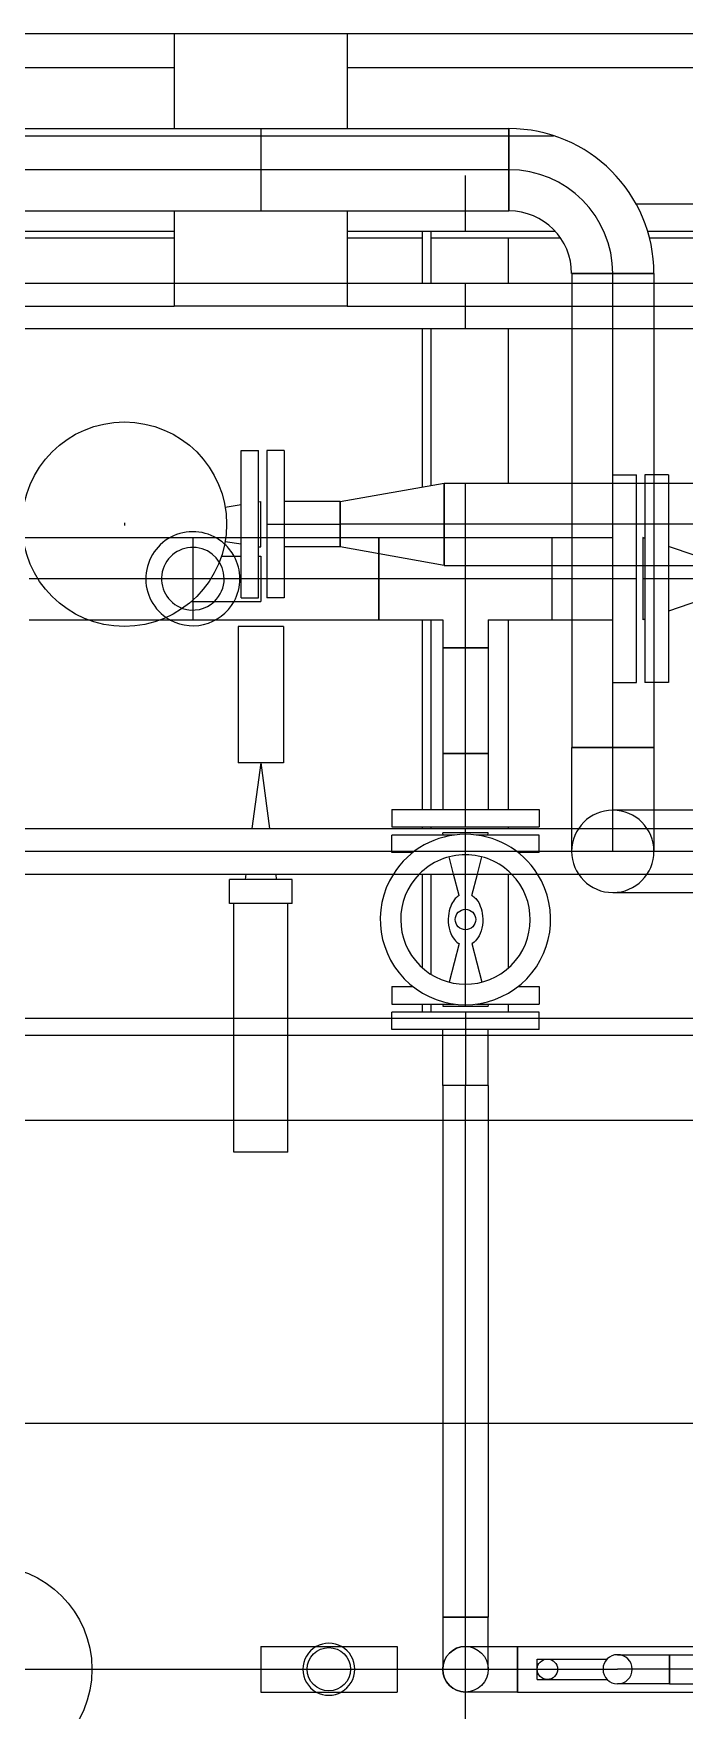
# Model space of a CAD drawing. Header units: inches. Extents: x 295136 to 296247, y 2627183 to 2627409.
# Drawn here: x 295244.836 to 295245.314, y 2627281.902 to 2627283.132 of the extents above; entities that cross this region are included whole.
import ezdxf

# ---------------------------------------------------------------- set-up
doc = ezdxf.new("R2010")
doc.units = ezdxf.units.IN
doc.header["$MEASUREMENT"] = 0
for name, color, linetype in [('EQUIPMENT LAYOUT-EMBED 1_DWG$0$Default', 7, 'Continuous'), ('EQUIPMENT LAYOUT-EMBED 1_DWG$0$DwgTemplate', 7, 'Continuous'), ('Layout', 6, 'Continuous')]:
    doc.layers.add(name, color=color, linetype=linetype)

# ---------------------------------------------------------------- blocks, each defined once
blk = doc.blocks.new('A$C55974CAD')
at = {"layer": 'EQUIPMENT LAYOUT-EMBED 1_DWG$0$Default', "color": 7, "lineweight": 25}
for p, q in [((51.7618, 3.277), (51.7618, 3.323)), ((51.7618, 3.323), (51.7793, 3.323)), ((51.7793, 3.277), (51.7793, 3.323)), ((51.5793, 3.2802), (51.5793, 3.3198)), ((51.5793, 3.3198), (51.6775, 3.3198)), ((51.6775, 3.3198), (51.7618, 3.3198)), ((51.5793, 3.2802), (51.6775, 3.2802)), ((51.6775, 3.2802), (51.7618, 3.2802)), ((51.7618, 3.277), (51.7793, 3.277))]:
    blk.add_line(p, q, dxfattribs=at)
blk.add_circle((51.2, 3.5), 0.0762, dxfattribs=at)
for radius, start, end in [(0.0191, 29.0713, 150.9287), (0.0191, 150.9287, 209.0713), (0.0191, 330.9287, 29.0713), (0.019, 209.0713, 270), (0.0191, 270, 330.9287)]:
    blk.add_arc((51.2, 3.25), radius, start, end, dxfattribs=at)
at = {"layer": 'EQUIPMENT LAYOUT-EMBED 1_DWG$0$DwgTemplate', "color": 9, "lineweight": 25}
for p, q in [((52.325, 5.6955), (52.325, 3.0851)), ((51.3802, 1.3019), (51.3802, 5.091)), ((50.735, 3.1498), (51.2, 3.1498)), ((51.8135, 3.1498), (51.8167, 3.1498)), ((52, 3.1498), (52.0702, 3.1498)), ((52.1833, 3.1498), (52.2167, 3.1498)), ((52.255, 3.1498), (52.2958, 3.1498))]:
    blk.add_line(p, q, dxfattribs=at)
at = {"layer": 'EQUIPMENT LAYOUT-EMBED 1_DWG$0$DwgTemplate', "color": 7, "lineweight": 25}
for p, q in [((52.2698, 5.6335), (52.2698, 3.1179)), ((52.3, 3.1179), (52.3, 5.6335)), ((52.3302, 5.6335), (52.3302, 3.1179)), ((52.0302, 4.1011), (52.0302, 3.3498)), ((51.7833, 4.0183), (51.7833, 3.0668)), ((51.8, 3.0718), (51.8, 4.0183)), ((51.8167, 4.0183), (51.8167, 3.0718)), ((51.665, 2.6187), (51.665, 3.9833)), ((52.1833, 3.0718), (52.1833, 3.75)), ((52.2, 3.75), (52.2, 3.3635)), ((52.2167, 3.3635), (52.2167, 3.75)), ((51.9698, 3.4698), (51.9698, 3.4265)), ((52, 3.4634), (52, 3.4698)), ((52, 3.3498), (52, 3.4634)), ((51.9698, 3.4265), (51.9698, 3.3735)), ((51.9698, 3.3735), (51.9698, 3.3665)), ((51.9698, 3.3665), (51.9698, 3.3498)), ((52.2167, 3.2365), (52.2167, 3.3635)), ((52.0302, 3.3498), (51.9698, 3.3498)), ((52.0302, 3.3498), (51.9698, 3.3498)), ((51.9698, 3.3498), (51.9698, 3.3331)), ((52, 3.3498), (52, 3.3498)), ((52, 3.3498), (52, 3.3498)), ((52, 3.2998), (52, 3.3498)), ((52.0302, 3.3498), (52.0302, 3.3)), ((51.9698, 3.3331), (51.9698, 3.2133)), ((51.5793, 3.2802), (51.5793, 3.3198)), ((51.5793, 3.3198), (51.665, 3.3198)), ((51.665, 3.3198), (51.6775, 3.3198)), ((52, 3.2955), (52, 3.2998)), ((52.0302, 3.3), (52.0302, 3.2955)), ((52.04, 3.2955), (51.986, 3.2955)), ((51.986, 3.2828), (51.986, 3.2955)), ((52, 3.2828), (52, 3.2955)), ((52.0302, 3.2955), (52.0302, 3.2133)), ((52.04, 3.2955), (52.04, 3.2417)), ((52.094, 3.2955), (52.04, 3.2955)), ((52.094, 3.2828), (52.094, 3.2955)), ((51.5793, 3.2802), (51.665, 3.2802)), ((51.665, 3.2802), (51.6775, 3.2802)), ((52.04, 3.2828), (51.986, 3.2828)), ((52, 3.2133), (52, 3.2828)), ((52.0233, 3.2417), (52.0233, 3.2828)), ((52.094, 3.2828), (52.04, 3.2828)), ((52.0567, 3.2417), (52.0567, 3.2828)), ((52.0098, 3.1655), (52.0233, 3.2417)), ((52.04, 3.2417), (52.0233, 3.2417)), ((52.0233, 3.2417), (52.04, 3.2417)), ((52.0567, 3.2417), (52.04, 3.2417)), ((52.04, 3.1655), (52.04, 3.2417)), ((52.04, 3.2417), (52.0567, 3.2417)), ((52.0567, 3.2417), (52.0702, 3.1655)), ((52.2, 3.2365), (52.2, 3.0718)), ((52.2167, 3.0718), (52.2167, 3.2365)), ((51.9698, 3.2133), (52.0183, 3.2133)), ((51.9698, 3.2133), (51.9698, 3.1665)), ((52.0183, 3.2133), (51.9698, 3.2133)), ((52, 3.2133), (52, 3.2132)), ((52, 3.2133), (52, 3.2133)), ((52, 3.0863), (52, 3.2133)), ((52.0183, 3.2133), (52.0302, 3.2133)), ((52.0302, 3.2133), (52.0183, 3.2133)), ((52.0302, 3.2133), (52.0302, 3.0863)), ((51.6693, 3.1498), (51.6693, 3.2037)), ((51.6693, 3.2037), (51.6775, 3.2037)), ((51.6775, 3.2037), (51.682, 3.2037)), ((51.682, 3.1498), (51.682, 3.2037)), ((51.688, 3.2037), (51.688, 3.1578)), ((51.7008, 3.2037), (51.688, 3.2037)), ((51.7008, 3.2037), (51.7008, 3.1883)), ((51.7992, 3.1883), (51.7992, 3.2037)), ((51.7992, 3.2037), (51.812, 3.2037)), ((51.812, 3.1578), (51.812, 3.2037)), ((51.8179, 3.2037), (51.8179, 3.1498)), ((51.8307, 3.2037), (51.8179, 3.2037)), ((51.8307, 3.2037), (51.8307, 3.1498)), ((51.2381, 3.1665), (51.2, 3.1665)), ((51.2381, 3.1665), (51.2381, 3.1498)), ((51.2381, 3.1331), (51.2381, 3.1665)), ((51.6282, 3.1665), (51.2381, 3.1665)), ((51.6282, 3.1498), (51.6282, 3.1665)), ((51.6282, 3.1665), (51.6693, 3.1665)), ((51.6282, 3.1331), (51.6282, 3.1665)), ((51.6865, 3.1665), (51.6865, 3.1331)), ((51.688, 3.1661), (51.6865, 3.1665)), ((51.7323, 3.1544), (51.7041, 3.1618)), ((51.7833, 3.1585), (51.7959, 3.1618)), ((51.812, 3.1661), (51.8135, 3.1665)), ((51.8135, 3.1498), (51.8135, 3.1665)), ((51.8718, 3.1665), (51.8307, 3.1665)), ((51.8718, 3.1331), (51.8718, 3.1665)), ((51.9492, 3.1665), (51.8718, 3.1665)), ((51.8718, 3.1665), (51.8718, 3.1498)), ((51.9492, 3.1331), (51.9492, 3.1665)), ((51.9492, 3.1665), (51.9492, 3.1331)), ((51.9698, 3.1665), (51.9492, 3.1665)), ((52.0098, 3.1655), (52.04, 3.1655)), ((52.0702, 3.1655), (52.0098, 3.1655)), ((52.0098, 3.1655), (52.0098, 3.0718)), ((52.04, 3.1655), (52.0702, 3.1655)), ((52.04, 3.0718), (52.04, 3.1655)), ((52.0702, 3.1655), (52.0702, 3.0718)), ((51.1833, 3.1117), (51.1833, 3.1498)), ((51.2, 3.1498), (51.2381, 3.1498)), ((51.2167, 3.1498), (51.2167, 3.1117)), ((51.2381, 3.1498), (51.2381, 3.1498)), ((51.2381, 3.1498), (51.2381, 3.1498)), ((51.2381, 3.1498), (51.2381, 3.1331)), ((51.2381, 3.1498), (51.6282, 3.1498)), ((51.6775, 3.1498), (51.6282, 3.1498)), ((51.6282, 3.1331), (51.6282, 3.1498)), ((51.6693, 3.0958), (51.6693, 3.1498)), ((51.682, 3.1498), (51.6775, 3.1498)), ((51.682, 3.0958), (51.682, 3.1498)), ((51.6865, 3.1498), (51.7833, 3.1498)), ((51.7677, 3.1544), (51.7833, 3.1585)), ((51.7833, 3.1498), (51.8135, 3.1498)), ((51.8135, 3.1331), (51.8135, 3.1498)), ((51.8179, 3.1498), (51.8718, 3.1498)), ((51.8179, 3.1498), (51.8179, 3.0958)), ((51.8307, 3.1498), (51.8307, 3.0958)), ((51.8718, 3.1498), (51.9492, 3.1498)), ((51.8718, 3.1498), (51.8718, 3.1331)), ((51.9492, 3.1498), (52, 3.1498)), ((51.9492, 3.1498), (51.9492, 3.1498)), ((51.688, 3.1417), (51.688, 3.0958)), ((51.7323, 3.1451), (51.7041, 3.1377)), ((51.7677, 3.1451), (51.7833, 3.141)), ((51.7833, 3.141), (51.7959, 3.1377)), ((51.812, 3.0958), (51.812, 3.1417)), ((51.2, 3.1331), (51.2381, 3.1331)), ((51.6282, 3.1331), (51.2381, 3.1331)), ((51.6282, 3.1331), (51.6693, 3.1331)), ((51.688, 3.1335), (51.6865, 3.1331)), ((51.812, 3.1335), (51.8135, 3.1331)), ((51.8718, 3.1331), (51.8307, 3.1331)), ((51.9492, 3.1331), (51.8718, 3.1331)), ((51.9698, 3.1331), (51.9492, 3.1331)), ((51.9698, 3.1331), (51.9698, 3.0863)), ((52.3, 3.1179), (52.2698, 3.1179)), ((52.2698, 3.1179), (52.3302, 3.1179)), ((52.3302, 3.1179), (52.3, 3.1179)), ((52.3, 3.1179), (52.3, 3.1179)), ((52.3, 3.1179), (52.3, 3.1179)), ((51.2167, 3.1117), (51.1833, 3.1117)), ((51.1833, 3.1117), (51.1833, 2.902)), ((51.1833, 3.1117), (51.2167, 3.1117)), ((51.2167, 3.1117), (51.2167, 2.902)), ((51.7008, 3.1112), (51.7008, 3.0958)), ((51.7992, 3.0958), (51.7992, 3.1112)), ((51.1925, 3.0972), (51.2, 3.0972)), ((51.1925, 3.0972), (51.1925, 3.0458)), ((51.2, 3.0972), (51.2075, 3.0972)), ((51.2075, 3.0972), (51.2075, 3.0458)), ((51.6693, 3.0958), (51.6775, 3.0958)), ((51.6775, 3.0958), (51.682, 3.0958)), ((51.7008, 3.0958), (51.688, 3.0958)), ((51.7992, 3.0958), (51.812, 3.0958)), ((51.8307, 3.0958), (51.8179, 3.0958)), ((51.9698, 3.0863), (52.0098, 3.0863)), ((51.9698, 3.0863), (52, 3.0863)), ((51.9698, 3.0863), (51.9698, 3.0718)), ((52, 3.0863), (52, 3.0863)), ((52, 3.0718), (52, 3.0863)), ((52, 3.0863), (52.0098, 3.0863)), ((52.0098, 3.0863), (52.0302, 3.0863)), ((52.0098, 3.0863), (52.0302, 3.0863)), ((52.0302, 3.0863), (52.0302, 3.0418)), ((51.7833, 3.0668), (51.7833, 2.8385)), ((51.8, 3.0417), (51.8, 3.0718)), ((51.8, 3.0718), (51.8762, 3.0718)), ((51.8167, 3.0718), (51.8167, 2.8385)), ((51.8762, 3.0718), (51.8762, 3.0115)), ((51.8762, 3.0115), (51.8762, 3.0718)), ((52.2238, 3.0718), (51.8762, 3.0718)), ((51.9698, 3.0718), (51.9698, 3.0418)), ((52, 3.0243), (52, 3.0718)), ((52.0098, 3.0718), (52.0098, 3.0115)), ((52.04, 3.0115), (52.04, 3.0718)), ((52.0702, 3.0718), (52.0702, 3.0115)), ((52.1833, 3.0115), (52.1833, 3.0718)), ((52.2, 3.0718), (52.2, 3.0115)), ((52.2167, 3.0115), (52.2167, 3.0718)), ((52.2238, 3.0718), (52.2238, 3.0115)), ((52.2238, 3.0115), (52.2238, 3.0718)), ((51.7698, 3.0417), (51.7698, 2.9655)), ((51.8, 3.0115), (51.8, 3.0417)), ((51.8, 3.0417), (51.8762, 3.0417)), ((51.8302, 3.0115), (51.8302, 3.0417)), ((51.8762, 3.0417), (51.8762, 3.0417)), ((51.8762, 3.0417), (51.8762, 3.0417)), ((51.8762, 3.0417), (52.2238, 3.0417)), ((51.9238, 3.0418), (52, 3.0418)), ((51.9238, 3.0418), (51.9238, 3.0243)), ((52, 3.0418), (52.0762, 3.0418)), ((52.0762, 3.0418), (52.0762, 3.0243)), ((52.2238, 3.0417), (52.2238, 3.0417)), ((52.2238, 3.0417), (52.2238, 3.0417)), ((51.1893, 3.0001), (51.1893, 3.0382)), ((51.2, 3.0001), (51.2, 3.0382)), ((51.2107, 3.0382), (51.2107, 3.0001)), ((51.9238, 3.0243), (52, 3.0243)), ((52, 3.0183), (51.9238, 3.0183)), ((51.9238, 3.0115), (51.9238, 3.0183)), ((52, 3.0198), (51.9698, 3.0198)), ((51.9704, 3.0183), (51.9698, 3.0198)), ((52, 3.0243), (52.0762, 3.0243)), ((52, 3.0115), (52, 3.0198)), ((52.0302, 3.0198), (52, 3.0198)), ((52.0762, 3.0183), (52, 3.0183)), ((52.0296, 3.0183), (52.0302, 3.0198)), ((52.0762, 3.0115), (52.0762, 3.0183)), ((51.8, 2.9655), (51.8, 3.0115)), ((51.8762, 3.0115), (51.8, 3.0115)), ((51.8302, 2.9655), (51.8302, 3.0115)), ((52.2238, 3.0115), (51.8762, 3.0115)), ((51.9238, 3.0008), (51.9238, 3.0115)), ((52, 2.925), (52, 3.0115)), ((52.0098, 3.0115), (52.0098, 2.853)), ((52.04, 2.853), (52.04, 3.0115)), ((52.0702, 3.0115), (52.0702, 2.853)), ((52.0762, 3.0008), (52.0762, 3.0115)), ((52.1833, 2.874), (52.1833, 3.0115)), ((52.2, 3.0115), (52.2, 2.874)), ((52.2167, 2.8815), (52.2167, 3.0115)), ((51.2107, 3.0001), (51.1893, 3.0001)), ((51.1893, 3.0001), (51.1893, 2.9549)), ((51.1893, 3.0001), (51.2107, 3.0001)), ((51.2, 2.9559), (51.2, 3.0001)), ((51.2, 3.0001), (51.2, 3.0001)), ((51.2, 3.0001), (51.2, 3.0001)), ((51.2107, 3.0001), (51.2107, 2.9549)), ((52, 3.0008), (51.9238, 3.0008)), ((51.9929, 2.952), (51.9763, 3.0008)), ((52.0098, 3.0008), (52, 3.0008)), ((52.0702, 3.0008), (52.0098, 3.0008)), ((52.0098, 2.9599), (52.0237, 3.0008)), ((52.0762, 3.0008), (52.0702, 3.0008))]:
    blk.add_line(p, q, dxfattribs=at)
at = {"layer": 'EQUIPMENT LAYOUT-EMBED 1_DWG$0$DwgTemplate', "color": 1, "lineweight": 25}
for p, q in [((52.375, 5.425), (52.375, 3.3635)), ((51.6025, 2.9321), (51.6025, 5.0928)), ((51.6775, 2.9321), (51.6775, 3.7185)), ((52.25, 3.7228), (52.25, 3.3635)), ((52.255, 3.725), (52.255, 3.3635)), ((51.2, 3.5475), (51.2, 3.0382)), ((52.2698, 3.3635), (52.2, 3.3635)), ((52.2, 3.2365), (52.2, 3.3635)), ((52.4, 3.3635), (52.3302, 3.3635)), ((52.4, 3.3635), (52.4, 3.2365)), ((52.2698, 3.2365), (52.2, 3.2365)), ((52.25, 3.2365), (52.25, 3.1813)), ((52.255, 3.2365), (52.255, 3.084)), ((52.4, 3.2365), (52.3302, 3.2365)), ((52.375, 3.2365), (52.375, 1.275)), ((51.682, 3.1813), (51.688, 3.1813)), ((51.688, 3.1753), (51.682, 3.1753)), ((51.7833, 3.1753), (51.7099, 3.1753)), ((51.7144, 3.1813), (51.7833, 3.1813)), ((51.8167, 3.1813), (51.8179, 3.1813)), ((51.8179, 3.1753), (51.8167, 3.1753)), ((51.8307, 3.1813), (51.9698, 3.1813)), ((51.9698, 3.1753), (51.8307, 3.1753)), ((52.0674, 3.1813), (52.1833, 3.1813)), ((52.1833, 3.1753), (52.0684, 3.1753)), ((52.2167, 3.1813), (52.255, 3.1813)), ((52.255, 3.1753), (52.2167, 3.1753)), ((52.25, 3.1753), (52.25, 3.08)), ((51.682, 3.1183), (51.688, 3.1183)), ((51.7144, 3.1183), (51.7833, 3.1183)), ((51.8167, 3.1183), (51.8179, 3.1183)), ((51.8307, 3.1183), (51.9698, 3.1183)), ((52.0702, 3.1183), (52.1833, 3.1183)), ((52.2167, 3.1183), (52.25, 3.1183)), ((52.25, 3.0148), (52.25, 2.8815)), ((52.255, 3.0162), (52.255, 2.8815)), ((52.275, 3.0246), (52.275, 2.5775))]:
    blk.add_line(p, q, dxfattribs=at)
at = {"layer": 'EQUIPMENT LAYOUT-EMBED 1_DWG$0$DwgTemplate', "color": 54, "lineweight": 25}
for p, q in [((52.4, 5.425), (52.4, 3.3635)), ((52.4, 3.2365), (52.4, 1.2))]:
    blk.add_line(p, q, dxfattribs=at)
at = {"layer": 'EQUIPMENT LAYOUT-EMBED 1_DWG$0$DwgTemplate', "color": 5, "lineweight": 25}
for p, q in [((52.041, 3.4), (52.039, 3.4)), ((51.9833, 3.3508), (51.9833, 3.3498)), ((51.9833, 3.3498), (51.9833, 3.2998)), ((51.7618, 3.277), (51.7618, 3.323)), ((51.7618, 3.323), (51.7793, 3.323)), ((51.7793, 3.277), (51.7793, 3.323)), ((52.0166, 3.3287), (52.0166, 3.3143)), ((52.0274, 3.326), (52.0255, 3.3143)), ((52.0526, 3.326), (52.0545, 3.3143)), ((51.6775, 3.3198), (51.7618, 3.3198)), ((51.7833, 3.3109), (51.7793, 3.3114)), ((51.965, 3.3166), (51.865, 3.3166)), ((51.865, 3.2833), (51.865, 3.3166)), ((51.965, 3.2833), (51.965, 3.3166)), ((51.986, 3.3143), (52.04, 3.3143)), ((51.986, 3.3143), (51.986, 3.3015)), ((52.04, 3.3143), (52.094, 3.3143)), ((52.094, 3.3143), (52.094, 3.3015)), ((51.1833, 3.3), (51.1833, 3.25)), ((51.2166, 3.3), (51.1833, 3.3)), ((51.2166, 3.3), (51.2166, 3.25)), ((51.865, 3.3), (51.8167, 3.3064)), ((51.865, 3.3), (51.8167, 3.2935)), ((52.0166, 3.2998), (51.9833, 3.2998)), ((51.986, 3.3015), (52.04, 3.3015)), ((52.0166, 3.3015), (52.0166, 3.2998)), ((52.0235, 3.3015), (52.0233, 3.3)), ((52.0233, 3.3), (52.0567, 3.3)), ((52.04, 3.3015), (52.094, 3.3015)), ((52.0565, 3.3015), (52.0567, 3.3)), ((51.7833, 3.2891), (51.7793, 3.2885)), ((51.6775, 3.2802), (51.7618, 3.2802)), ((51.7618, 3.277), (51.7793, 3.277)), ((51.965, 3.2833), (51.865, 3.2833)), ((51.1833, 3.25), (51.1833, 3.2)), ((51.2166, 3.25), (51.2166, 3.2)), ((51.2166, 3.2), (51.1833, 3.2))]:
    blk.add_line(p, q, dxfattribs=at)
at = {"layer": 'EQUIPMENT LAYOUT-EMBED 1_DWG$0$DwgTemplate', "color": 3, "lineweight": 25}
blk.add_line((52.3302, 3.3), (52.2698, 3.3), dxfattribs=at)
at = {"layer": 'EQUIPMENT LAYOUT-EMBED 1_DWG$0$DwgTemplate', "color": 7, "lineweight": 25}
for centre, radius in [((51.2, 3.5), 0.0762), ((51.2, 3.25), 0.0159), ((51.2, 3.1498), 0.0167), ((51.75, 3.1498), 0.0075), ((51.2, 3.0897), 0.0075)]:
    blk.add_circle(centre, radius, dxfattribs=at)
at = {"layer": 'EQUIPMENT LAYOUT-EMBED 1_DWG$0$DwgTemplate', "color": 5, "lineweight": 25}
blk.add_circle((52.04, 3.4), 0.075, dxfattribs=at)
at = {"layer": 'EQUIPMENT LAYOUT-EMBED 1_DWG$0$DwgTemplate', "color": 7, "lineweight": 25}
for centre, radius, start, end in [((52, 3.3498), 0.0345, 317.378, 145.5375), ((52, 3.3498), 0.023, 270, 160.7578), ((52, 3.3498), 0.0345, 145.5375, 241.1262), ((52, 3.3498), 0.023, 160.7578, 223.5875), ((52, 3.3498), 0.023, 223.5875, 270), ((52, 3.3498), 0.0345, 298.8738, 317.378), ((52, 3.3498), 0.0345, 241.1262, 270), ((52, 3.3498), 0.0345, 270, 298.8738), ((51.2, 3.25), 0.0191, 29.0713, 150.9287), ((51.2, 3.25), 0.019, 209.0713, 270), ((51.2, 3.25), 0.0191, 270, 330.9287), ((51.75, 3.1498), 0.0625, 57.8057, 302.1943), ((51.75, 3.1498), 0.0625, 0, 57.8057), ((51.75, 3.1498), 0.0475, 45.4893, 314.5107), ((51.75, 3.1498), 0.0475, 0, 45.4893), ((51.2, 3.1498), 0.0167, 0, 180), ((51.75, 3.1498), 0.0625, 302.1943, 0), ((51.75, 3.1498), 0.0475, 314.5107, 0), ((52.2238, 3.1179), 0.0762, 270, 0), ((52.2238, 3.1179), 0.1064, 270, 0), ((52.2238, 3.1179), 0.046, 270, 0), ((51.8, 3.0417), 0.0302, 90, 270), ((51.8, 3.0417), 0.0302, 90, 270), ((51.8, 3.0417), 0.0302, 270, 90), ((51.2, 3.0382), 0.0107, 0, 180), ((51.2, 3.0382), 0.0107, 0, 180), ((51.2, 3.0382), 0.0107, 180, 270), ((51.2, 3.0382), 0.0107, 270, 0)]:
    blk.add_arc(centre, radius, start, end, dxfattribs=at)
at = {"layer": 'EQUIPMENT LAYOUT-EMBED 1_DWG$0$DwgTemplate', "color": 5, "lineweight": 25}
for start, end in [(150.9287, 209.0713), (330.9287, 29.0713)]:
    blk.add_arc((51.2, 3.25), 0.0191, start, end, dxfattribs=at)
at = {"layer": 'EQUIPMENT LAYOUT-EMBED 1_DWG$0$DwgTemplate', "color": 7, "lineweight": 25}
for points in [[(51.7437, 3.1618), (51.741, 3.1611), (51.7385, 3.1601), (51.7365, 3.1587)], [(51.7526, 3.1623), (51.7496, 3.1626), (51.7466, 3.1624), (51.7437, 3.1618)], [(51.7599, 3.1606), (51.7577, 3.1615), (51.7552, 3.1621), (51.7526, 3.1623)], [(51.7327, 3.1551), (51.7326, 3.1549), (51.7324, 3.1547), (51.7323, 3.1544)], [(51.7365, 3.1587), (51.735, 3.1577), (51.7337, 3.1565), (51.7327, 3.1551)], [(51.7646, 3.1579), (51.7632, 3.159), (51.7617, 3.1599), (51.7599, 3.1606)], [(51.7672, 3.1552), (51.7665, 3.1562), (51.7656, 3.1571), (51.7646, 3.1579)], [(51.7677, 3.1544), (51.7676, 3.1547), (51.7674, 3.1549), (51.7672, 3.1552)], [(51.7327, 3.1444), (51.7326, 3.1446), (51.7324, 3.1449), (51.7323, 3.1451)], [(51.7365, 3.1408), (51.735, 3.1418), (51.7337, 3.1431), (51.7327, 3.1444)], [(51.7437, 3.1378), (51.741, 3.1384), (51.7385, 3.1394), (51.7365, 3.1408)], [(51.7526, 3.1372), (51.7496, 3.1369), (51.7466, 3.1371), (51.7437, 3.1378)], [(51.7599, 3.1389), (51.7577, 3.138), (51.7552, 3.1374), (51.7526, 3.1372)], [(51.7646, 3.1416), (51.7632, 3.1405), (51.7617, 3.1396), (51.7599, 3.1389)], [(51.7672, 3.1444), (51.7665, 3.1434), (51.7656, 3.1424), (51.7646, 3.1416)], [(51.7677, 3.1451), (51.7676, 3.1449), (51.7674, 3.1446), (51.7672, 3.1444)]]:
    blk.add_open_spline(points, degree=3, dxfattribs=at)

msp = doc.modelspace()

# ---------------------------------------------------------------- block references
at = {"layer": 'Layout', "rotation": 90}
msp.add_blockref('A$C55974CAD', (295248.3027, 2627230.7321), dxfattribs=at)

doc.saveas('drawing.dxf')
